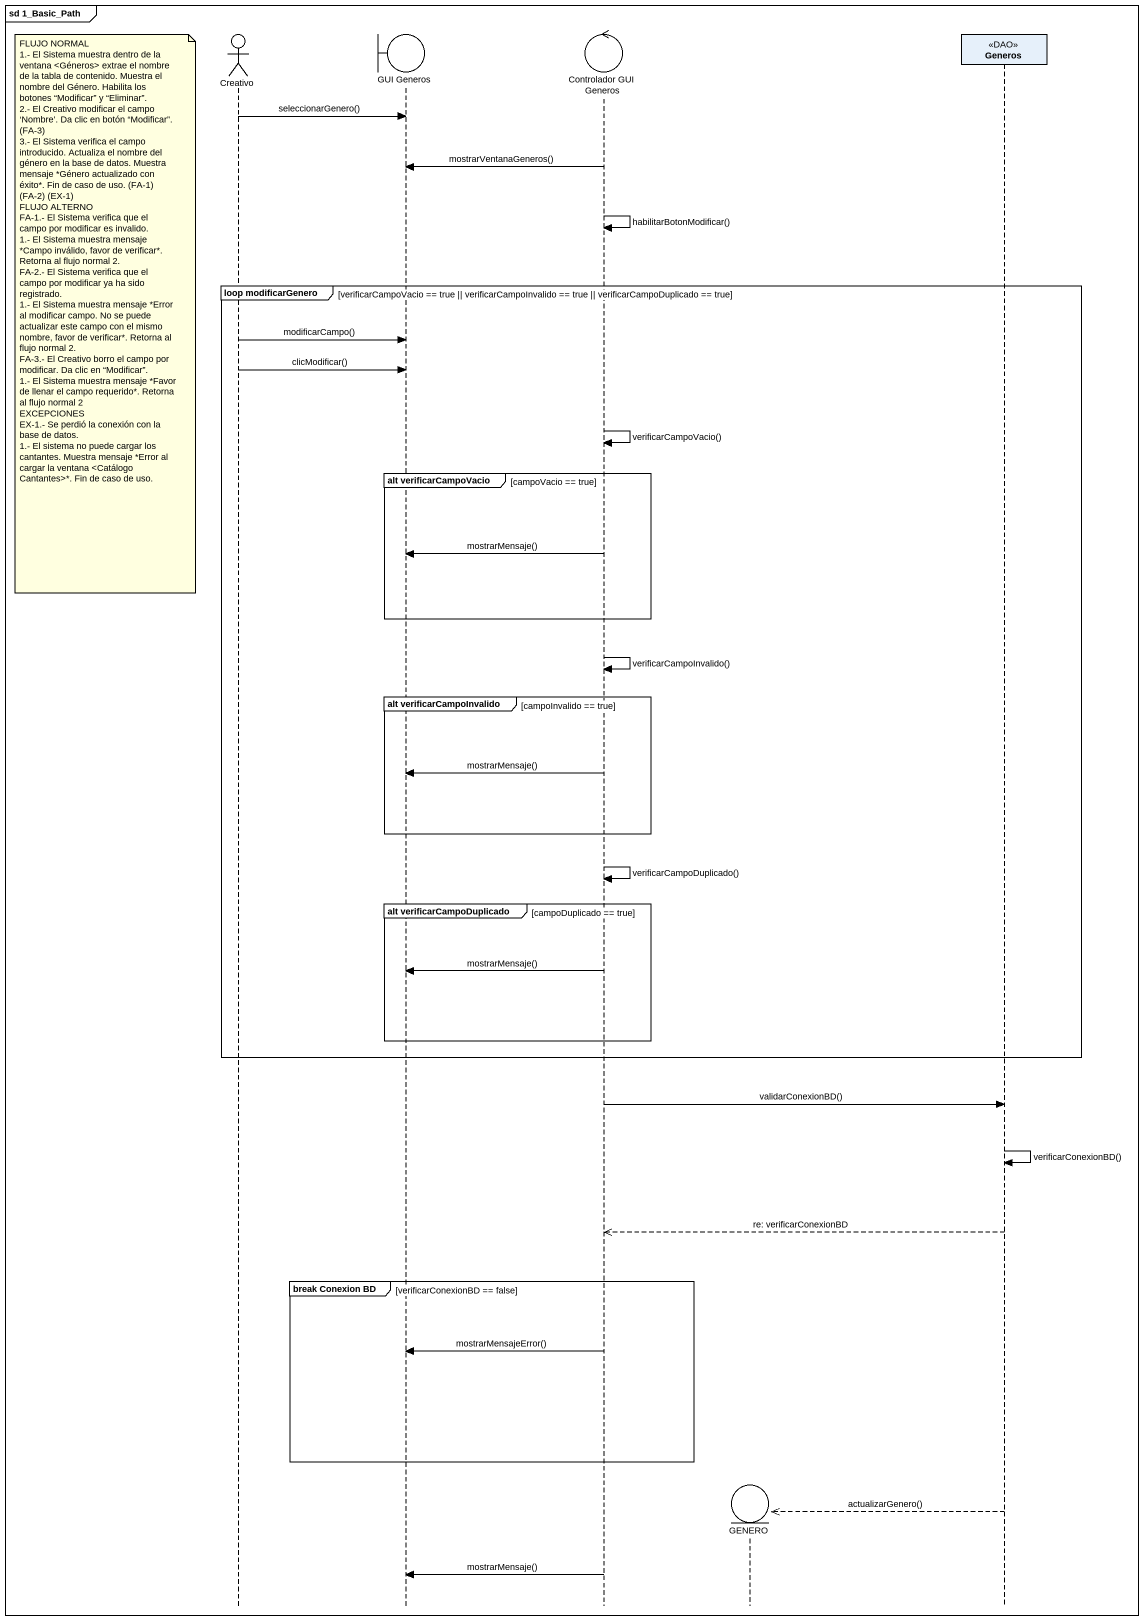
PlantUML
@startuml
mainframe sd 1_Basic_Path
hide footbox
actor Creativo
boundary "GUI Generos" as GUI_Generos
control "Controlador GUI Generos" as Controlador_GUI_Generos
entity GENERO
participant Generos <<DAO>>

Creativo -> GUI_Generos : seleccionarGenero()
Controlador_GUI_Generos -> GUI_Generos : mostrarVentanaGeneros()
Controlador_GUI_Generos -> Controlador_GUI_Generos : habilitarBotonModificar()
group loop modificarGenero [verificarCampoVacio == true || verificarCampoInvalido == true || verificarCampoDuplicado == true]
  note left of Creativo
    FLUJO NORMAL
    1.- El Sistema muestra dentro de la ventana <Géneros> extrae el nombre de la tabla de contenido. Muestra el nombre del Género. Habilita los botones “Modificar” y “Eliminar”.
    2.- El Creativo modificar el campo ‘Nombre’. Da clic en botón “Modificar”. (FA-3)
    3.- El Sistema verifica el campo introducido. Actualiza el nombre del género en la base de datos. Muestra mensaje *Género actualizado con éxito*. Fin de caso de uso. (FA-1) (FA-2) (EX-1)
    FLUJO ALTERNO
    FA-1.- El Sistema verifica que el campo por modificar es invalido.
    1.- El Sistema muestra mensaje *Campo inválido, favor de verificar*. Retorna al flujo normal 2.
    FA-2.- El Sistema verifica que el campo por modificar ya ha sido registrado.
    1.- El Sistema muestra mensaje *Error al modificar campo. No se puede actualizar este campo con el mismo nombre, favor de verificar*. Retorna al flujo normal 2.
    FA-3.- El Creativo borro el campo por modificar. Da clic en “Modificar”.
    1.- El Sistema muestra mensaje *Favor de llenar el campo requerido*. Retorna al flujo normal 2
    EXCEPCIONES
    EX-1.- Se perdió la conexión con la base de datos.
    1.- El sistema no puede cargar los cantantes. Muestra mensaje *Error al cargar la ventana <Catálogo Cantantes>*. Fin de caso de uso.
  end note
  Creativo -> GUI_Generos : modificarCampo()
  Creativo -> GUI_Generos : clicModificar()
  Controlador_GUI_Generos -> Controlador_GUI_Generos : verificarCampoVacio()
  group alt verificarCampoVacio [campoVacio == true]
    Controlador_GUI_Generos -> GUI_Generos : mostrarMensaje()
  end
  Controlador_GUI_Generos -> Controlador_GUI_Generos : verificarCampoInvalido()
  group alt verificarCampoInvalido [campoInvalido == true]
    Controlador_GUI_Generos -> GUI_Generos : mostrarMensaje()
  end
  Controlador_GUI_Generos -> Controlador_GUI_Generos : verificarCampoDuplicado()
  group alt verificarCampoDuplicado [campoDuplicado == true]
    Controlador_GUI_Generos -> GUI_Generos : mostrarMensaje()
  end
end
Controlador_GUI_Generos -> Generos : validarConexionBD()
Generos -> Generos : verificarConexionBD()
Generos -->> Controlador_GUI_Generos : re: verificarConexionBD
group break Conexion BD [verificarConexionBD == false]
  Controlador_GUI_Generos -> GUI_Generos : mostrarMensajeError()
end
Generos -->> GENERO ** : actualizarGenero()
Controlador_GUI_Generos -> GUI_Generos : mostrarMensaje()
@enduml
